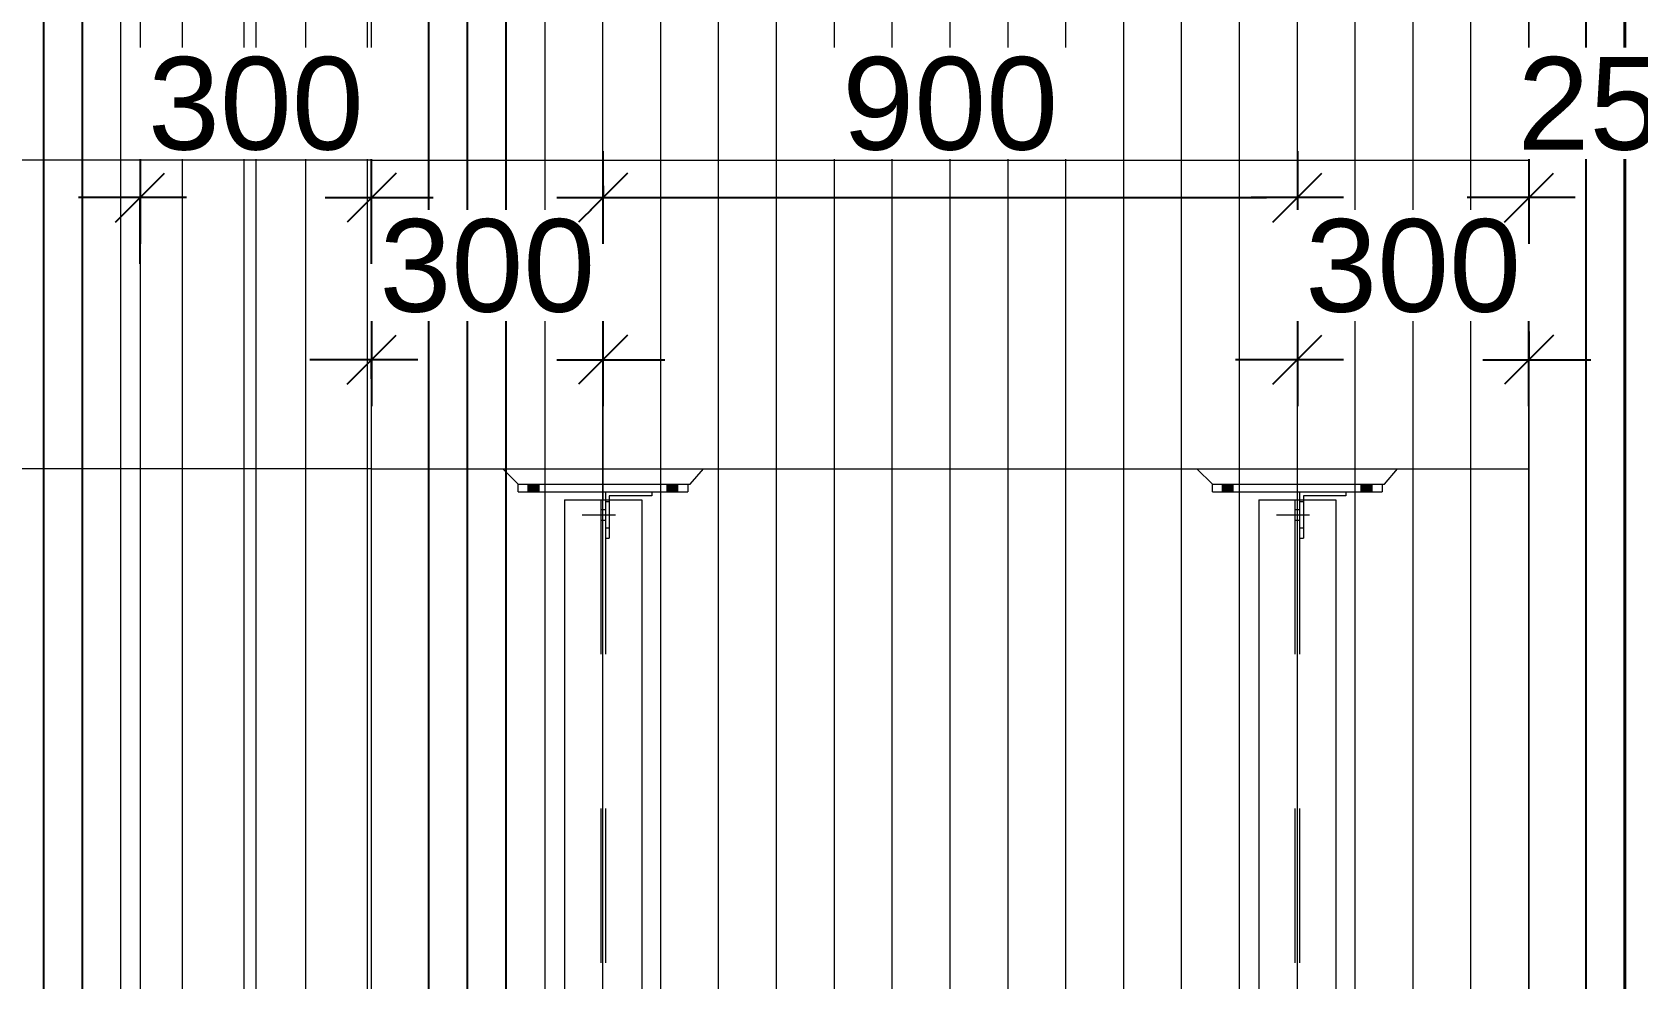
# Model space of a CAD drawing. Header units: millimetres. Extents: x 663313 to 1226001, y 1431724 to 1620898.
# Drawn here: x 663604.486 to 663606.567, y 1524737.007 to 1524738.234 of the extents above; entities that cross this region are included whole.
import ezdxf

# ---------------------------------------------------------------- set-up
doc = ezdxf.new("R2010")
doc.units = ezdxf.units.MM
for name, pattern in [('Grid Line', [22.225, 12.7, -3.175, 3.175, -3.175]), ('HIDDEN', [0.375, 0.25, -0.125]), ('XKITLINE00', [0]), ('XKITLINE02', [4, 2, -2])]:
    doc.linetypes.add(name, pattern=pattern)
doc.layers.get('Defpoints').update_dxf_attribs({"color": 140})
for name, color, linetype in [('000 - D I M', 1, 'Continuous'), ('DIM', 1, 'Continuous'), ('VPORT', 250, 'Continuous')]:
    doc.layers.add(name, color=color, linetype=linetype)
for name, color, linetype, lineweight in [('A-GENM', 29, 'Continuous', 9), ('Bolt', 7, 'Continuous', 0), ('Part', 2, 'Continuous', 0), ('S-GRID', 1, 'Continuous', 9)]:
    doc.layers.add(name, color=color, linetype=linetype, lineweight=lineweight)
doc.styles.add('Arial', font='arial.ttf')
doc.dimstyles.new('Dim - 40 - End', dxfattribs={"dimscale": 0.04, "dimtxt": 3, "dimasz": 1, "dimexe": 0, "dimexo": 2.5, "dimgap": 1.5, "dimtad": 1, "dimdec": 0, "dimlfac": 1000, "dimzin": 1, "dimdsep": 46, "dimtxsty": 'Arial', "dimblk": 'END', "dimcen": 0.09, "dimclrd": 1, "dimclre": 49, "dimclrt": 3, "dimadec": 0, "dimazin": 0, "dimtfac": 1, "dimtdec": 0, "dimtix": 1, "dimtofl": 0, "dimtmove": 2, "dimatfit": 3, "dimfxl": 1, "dimtfill": 1, "dimtfillclr": 256, "dimtolj": 1, "dimtzin": 0, "dimarcsym": 0})

# ---------------------------------------------------------------- blocks, each defined once
blk = doc.blocks.new('GM_Louver Grill Vertical Z1 - Z Profile-18225337-ENT 4 ELE-4 sheet')
at = {"layer": 'A-GENM', "color": 39}
blk.add_line((131839.2, 105680), (131839.2, 110050), dxfattribs=at)
blk = doc.blocks.new('4')
at = {"layer": 'DIM'}
for p, q in [((128164.5, 105680), (128164.5, 110050)), ((128613.2, 110050), (128613.2, 105680)), ((128713.2, 110050), (128713.2, 105680)), ((130113.4, 105680), (130113.4, 110050))]:
    blk.add_line(p, q, dxfattribs=at)
for points in [[(128114.5, 110050), (128663.2, 110050), (128663.2, 105680), (128114.5, 105680)], [(130163.4, 110050), (128663.2, 110050), (128663.2, 105680), (130163.4, 105680)], [(130163.4, 110050), (131663.7, 110050), (131663.7, 105680), (130163.4, 105680)]]:
    blk.add_lwpolyline(points, close=True, dxfattribs=at)
at = {"layer": 'A-GENM'}
for p in [(-3624.8, 0), (-3544.8, 0), (-3464.9, 0), (-3384.9, 0), (-3305, 0), (-3075, 0), (-3000, 0), (-2925, 0), (-2850, 0), (-2775, 0), (-2700, 0), (-2625, 0), (-2550, 0), (-2475, 0), (-2400, 0), (-2325, 0), (-2250, 0), (-2175, 0), (-2100, 0), (-2025, 0), (-1950, 0), (-1875, 0), (-1800, 0)]:
    blk.add_blockref('GM_Louver Grill Vertical Z1 - Z Profile-18225337-ENT 4 ELE-4 sheet', p, dxfattribs=at)
blk = doc.blocks.new('*A3033278')
at = {"layer": 'Part', "linetype": 'XKITLINE00', "lineweight": 0}
for p, q in [((443.663364, 101.130227), (443.663364, 88.530227)), ((443.663364, 101.130227), (444.663364, 101.130227)), ((444.663364, 101.130227), (444.663364, 88.530227)), ((443.663364, 87.820227), (443.663364, 84.030227)), ((444.663364, 87.820227), (444.663364, 84.030227)), ((443.663364, 84.030227), (444.663364, 84.030227))]:
    blk.add_line(p, q, dxfattribs=at)
at = {"layer": 'Part', "linetype": 'XKITLINE02', "lineweight": 0}
for p, q in [((444.133364, 101.130227), (444.133364, 84.030227)), ((444.193364, 101.130227), (444.193364, 84.030227)), ((443.663364, 88.530227), (443.663364, 87.820227)), ((444.663364, 88.530227), (444.663364, 87.820227))]:
    blk.add_line(p, q, dxfattribs=at)
blk = doc.blocks.new('*A3055284')
at = {"layer": 'Bolt'}
for points in [[(443.333, 101.33), (443.333, 101.23), (443.193, 101.23), (443.193, 101.33)], [(445.133, 101.33), (445.133, 101.23), (444.993, 101.23), (444.993, 101.33)]]:
    blk.add_hatch(color=256, dxfattribs=at).paths.add_polyline_path(points, flags=17)
at = {"layer": 'Bolt', "linetype": 'XKITLINE00', "lineweight": 0}
for p, q in [((443.193, 101.23), (443.193, 101.33)), ((443.263, 101.23), (443.263, 101.33)), ((443.333, 101.23), (443.333, 101.33)), ((444.993, 101.23), (444.993, 101.33)), ((445.063, 101.23), (445.063, 101.33)), ((445.133, 101.23), (445.133, 101.33))]:
    blk.add_line(p, q, dxfattribs=at)
blk = doc.blocks.new('*A3056285')
at = {"layer": 'Bolt', "linetype": 'XKITLINE02', "lineweight": 0}
for p, q in [((444.193364, 101.000227), (444.133364, 101.000227)), ((444.243364, 101.100227), (444.193364, 101.100227)), ((444.322564, 100.930227), (443.893364, 100.930227)), ((444.193364, 100.860227), (444.133364, 100.860227)), ((444.243364, 100.760227), (444.193364, 100.760227))]:
    blk.add_line(p, q, dxfattribs=at)
blk = doc.blocks.new('*A3057286')
at = {"layer": 'Part', "linetype": 'XKITLINE00', "lineweight": 0}
for p, q in [((443.063364, 101.330227), (442.863364, 101.530227)), ((445.293364, 101.330227), (445.463364, 101.530227)), ((443.063364, 101.330227), (445.293364, 101.330227))]:
    blk.add_line(p, q, dxfattribs=at)
at = {"layer": 'Part', "linetype": 'XKITLINE02', "lineweight": 0}
blk.add_line((442.863364, 101.530227), (445.463364, 101.530227), dxfattribs=at)
blk = doc.blocks.new('*A3058287')
at = {"layer": 'Part', "linetype": 'XKITLINE00', "lineweight": 0}
for p, q in [((444.193364, 101.230227), (444.193364, 101.130227)), ((444.793364, 101.180227), (444.243364, 101.180227)), ((444.243364, 101.180227), (444.243364, 101.130227)), ((444.793364, 101.230227), (444.793364, 101.180227))]:
    blk.add_line(p, q, dxfattribs=at)
at = {"layer": 'Part', "linetype": 'XKITLINE02', "lineweight": 0}
for p, q in [((444.193364, 101.230227), (444.793364, 101.230227)), ((444.193364, 101.130227), (444.193364, 100.630227)), ((444.243364, 101.130227), (444.243364, 100.630227)), ((444.193364, 100.630227), (444.243364, 100.630227))]:
    blk.add_line(p, q, dxfattribs=at)
blk = doc.blocks.new('*A3059288')
at = {"layer": 'Part', "linetype": 'XKITLINE00', "lineweight": 0}
for p, q in [((443.063364, 101.230227), (443.063364, 101.330227)), ((443.063364, 101.330227), (445.263364, 101.330227)), ((443.063364, 101.230227), (445.263364, 101.230227)), ((445.263364, 101.330227), (445.263364, 101.230227))]:
    blk.add_line(p, q, dxfattribs=at)
blk = doc.blocks.new('*A3179295')
at = {"layer": 'Part', "linetype": 'XKITLINE00', "lineweight": 0}
for p, q in [((465.163364, 101.130227), (465.163364, 88.530227)), ((465.163364, 101.130227), (466.163364, 101.130227)), ((466.163364, 101.130227), (466.163364, 88.530227)), ((465.163364, 87.820227), (465.163364, 84.030227)), ((466.163364, 87.820227), (466.163364, 84.030227)), ((465.163364, 84.030227), (466.163364, 84.030227))]:
    blk.add_line(p, q, dxfattribs=at)
at = {"layer": 'Part', "linetype": 'XKITLINE02', "lineweight": 0}
for p, q in [((465.633364, 101.130227), (465.633364, 84.030227)), ((465.693364, 101.130227), (465.693364, 84.030227)), ((465.163364, 88.530227), (465.163364, 87.820227)), ((466.163364, 88.530227), (466.163364, 87.820227))]:
    blk.add_line(p, q, dxfattribs=at)
blk = doc.blocks.new('*A3220326')
at = {"layer": 'Bolt'}
for points in [[(464.833, 101.33), (464.833, 101.23), (464.693, 101.23), (464.693, 101.33)], [(466.633, 101.33), (466.633, 101.23), (466.493, 101.23), (466.493, 101.33)]]:
    blk.add_hatch(color=256, dxfattribs=at).paths.add_polyline_path(points, flags=17)
at = {"layer": 'Bolt', "linetype": 'XKITLINE00', "lineweight": 0}
for p, q in [((464.693, 101.23), (464.693, 101.33)), ((464.763, 101.23), (464.763, 101.33)), ((464.833, 101.23), (464.833, 101.33)), ((466.493, 101.23), (466.493, 101.33)), ((466.563, 101.23), (466.563, 101.33)), ((466.633, 101.23), (466.633, 101.33))]:
    blk.add_line(p, q, dxfattribs=at)
blk = doc.blocks.new('*A3221327')
at = {"layer": 'Bolt', "linetype": 'XKITLINE02', "lineweight": 0}
for p, q in [((465.693364, 101.000227), (465.633364, 101.000227)), ((465.743364, 101.100227), (465.693364, 101.100227)), ((465.822564, 100.930227), (465.393364, 100.930227)), ((465.693364, 100.860227), (465.633364, 100.860227)), ((465.743364, 100.760227), (465.693364, 100.760227))]:
    blk.add_line(p, q, dxfattribs=at)
blk = doc.blocks.new('*A3222328')
at = {"layer": 'Part', "linetype": 'XKITLINE00', "lineweight": 0}
for p, q in [((464.563364, 101.330227), (464.363364, 101.530227)), ((466.793364, 101.330227), (466.963364, 101.530227)), ((464.563364, 101.330227), (466.793364, 101.330227))]:
    blk.add_line(p, q, dxfattribs=at)
at = {"layer": 'Part', "linetype": 'XKITLINE02', "lineweight": 0}
blk.add_line((464.363364, 101.530227), (466.963364, 101.530227), dxfattribs=at)
blk = doc.blocks.new('*A3223329')
at = {"layer": 'Part', "linetype": 'XKITLINE00', "lineweight": 0}
for p, q in [((465.693364, 101.230227), (465.693364, 101.130227)), ((466.293364, 101.180227), (465.743364, 101.180227)), ((465.743364, 101.180227), (465.743364, 101.130227)), ((466.293364, 101.230227), (466.293364, 101.180227))]:
    blk.add_line(p, q, dxfattribs=at)
at = {"layer": 'Part', "linetype": 'XKITLINE02', "lineweight": 0}
for p, q in [((465.693364, 101.230227), (466.293364, 101.230227)), ((465.693364, 101.130227), (465.693364, 100.630227)), ((465.743364, 101.130227), (465.743364, 100.630227)), ((465.693364, 100.630227), (465.743364, 100.630227))]:
    blk.add_line(p, q, dxfattribs=at)
blk = doc.blocks.new('*A3224330')
at = {"layer": 'Part', "linetype": 'XKITLINE00', "lineweight": 0}
for p, q in [((464.563364, 101.230227), (464.563364, 101.330227)), ((464.563364, 101.330227), (466.763364, 101.330227)), ((464.563364, 101.230227), (466.763364, 101.230227)), ((466.763364, 101.330227), (466.763364, 101.230227))]:
    blk.add_line(p, q, dxfattribs=at)
blk = doc.blocks.new('END')
at = {"color": 1}
for p, q in [((0, 1.5), (0, -1.5)), ((1.5, 0), (-1.5, 0))]:
    blk.add_line(p, q, dxfattribs=at)
at = {"color": 3}
blk.add_line((-0.795, -0.795), (0.795, 0.795), dxfattribs=at)
blk = doc.blocks.new('*D4085')
at = {"layer": '000 - D I M', "color": 1, "lineweight": -2, "transparency": 16777216}
for p, q in [((663604.8858, 1524737.8093), (663604.8458, 1524737.8093)), ((663605.2658, 1524737.8093), (663605.3058, 1524737.8093))]:
    blk.add_line(p, q, dxfattribs=at)
at = {"layer": '000 - D I M', "color": 49, "lineweight": -2, "transparency": 16777216}
for p, q in [((663604.9258, 1524737.7846), (663604.9258, 1524737.8093)), ((663605.2258, 1524737.7846), (663605.2258, 1524737.8093))]:
    blk.add_line(p, q, dxfattribs=at)
at = {"layer": 'Defpoints', "color": 0, "transparency": 16777216}
for p in [(663605.2258, 1524737.8093), (663604.9258, 1524737.6846), (663605.2258, 1524737.6846)]:
    blk.add_point(p, dxfattribs=at)
at = {"layer": '000 - D I M', "color": 1, "lineweight": -2, "transparency": 16777216, "xscale": 0.04, "yscale": 0.04, "zscale": 0.04}
blk.add_blockref('END', (663604.9258, 1524737.8093), dxfattribs=at)
at = {"layer": '000 - D I M', "color": 1, "lineweight": -2, "transparency": 16777216, "xscale": 0.04, "yscale": 0.04, "zscale": 0.04, "rotation": 180}
blk.add_blockref('END', (663605.2258, 1524737.8093), dxfattribs=at)
at = {"layer": '000 - D I M', "color": 3, "transparency": 16777216, "insert": (663605.0758, 1524737.9307), "char_height": 0.12, "attachment_point": 5, "style": 'Arial', "bg_fill": 3, "box_fill_scale": 1.1, "bg_fill_color": 256, "bg_fill_true_color": 13158600, "bg_fill_transparency": 0}
blk.add_mtext('\\A1;300', dxfattribs=at)
blk = doc.blocks.new('*D4086')
at = {"layer": '000 - D I M', "color": 49, "lineweight": -2, "transparency": 16777216}
for p, q in [((663605.2258, 1524738.0345), (663605.2258, 1524738.0194)), ((663606.1256, 1524738.0345), (663606.1256, 1524738.0194))]:
    blk.add_line(p, q, dxfattribs=at)
at = {"layer": '000 - D I M', "color": 1, "lineweight": -2, "transparency": 16777216}
blk.add_line((663605.2658, 1524738.0194), (663606.0856, 1524738.0194), dxfattribs=at)
at = {"layer": 'Defpoints', "color": 0, "transparency": 16777216}
for p in [(663606.1256, 1524738.0194), (663605.2258, 1524737.9345), (663606.1256, 1524737.9345)]:
    blk.add_point(p, dxfattribs=at)
at = {"layer": '000 - D I M', "color": 1, "lineweight": -2, "transparency": 16777216, "xscale": 0.04, "yscale": 0.04, "zscale": 0.04, "rotation": 180}
blk.add_blockref('END', (663605.2258, 1524738.0194), dxfattribs=at)
at = {"layer": '000 - D I M', "color": 1, "lineweight": -2, "transparency": 16777216, "xscale": 0.04, "yscale": 0.04, "zscale": 0.04}
blk.add_blockref('END', (663606.1256, 1524738.0194), dxfattribs=at)
at = {"layer": '000 - D I M', "color": 3, "transparency": 16777216, "insert": (663605.6757, 1524738.1407), "char_height": 0.12, "attachment_point": 5, "style": 'Arial', "bg_fill": 3, "box_fill_scale": 1.1, "bg_fill_color": 256, "bg_fill_true_color": 13158600, "bg_fill_transparency": 0}
blk.add_mtext('\\A1;900', dxfattribs=at)
blk = doc.blocks.new('*D4087')
at = {"layer": '000 - D I M', "color": 49, "lineweight": -2, "transparency": 16777216}
for p, q in [((663606.1256, 1524737.8461), (663606.1256, 1524737.8093)), ((663606.4258, 1524737.8461), (663606.4258, 1524737.8093))]:
    blk.add_line(p, q, dxfattribs=at)
at = {"layer": '000 - D I M', "color": 1, "lineweight": -2, "transparency": 16777216}
for p, q in [((663606.0856, 1524737.8093), (663606.0456, 1524737.8093)), ((663606.4658, 1524737.8093), (663606.5058, 1524737.8093))]:
    blk.add_line(p, q, dxfattribs=at)
at = {"layer": 'Defpoints', "color": 0, "transparency": 16777216}
for p in [(663606.4258, 1524737.8093), (663606.1256, 1524737.7461), (663606.4258, 1524737.7461)]:
    blk.add_point(p, dxfattribs=at)
at = {"layer": '000 - D I M', "color": 1, "lineweight": -2, "transparency": 16777216, "xscale": 0.04, "yscale": 0.04, "zscale": 0.04}
blk.add_blockref('END', (663606.1256, 1524737.8093), dxfattribs=at)
at = {"layer": '000 - D I M', "color": 1, "lineweight": -2, "transparency": 16777216, "xscale": 0.04, "yscale": 0.04, "zscale": 0.04, "rotation": 180}
blk.add_blockref('END', (663606.4258, 1524737.8093), dxfattribs=at)
at = {"layer": '000 - D I M', "color": 3, "transparency": 16777216, "insert": (663606.2757, 1524737.9307), "char_height": 0.12, "attachment_point": 5, "style": 'Arial', "bg_fill": 3, "box_fill_scale": 1.1, "bg_fill_color": 256, "bg_fill_true_color": 13158600, "bg_fill_transparency": 0}
blk.add_mtext('\\A1;300', dxfattribs=at)
blk = doc.blocks.new('*D4088')
at = {"layer": '000 - D I M', "color": 1, "lineweight": -2, "transparency": 16777216}
for p, q in [((663606.3858, 1524738.0194), (663606.3458, 1524738.0194)), ((663606.7158, 1524738.0194), (663606.7558, 1524738.0194))]:
    blk.add_line(p, q, dxfattribs=at)
at = {"layer": '000 - D I M', "color": 49, "lineweight": -2, "transparency": 16777216}
for p, q in [((663606.4258, 1524738.0197), (663606.4258, 1524738.0194)), ((663606.6758, 1524738.0197), (663606.6758, 1524738.0194))]:
    blk.add_line(p, q, dxfattribs=at)
at = {"layer": 'Defpoints', "color": 0, "transparency": 16777216}
for p in [(663606.6758, 1524738.0194), (663606.4258, 1524737.9197), (663606.6758, 1524737.9197)]:
    blk.add_point(p, dxfattribs=at)
at = {"layer": '000 - D I M', "color": 1, "lineweight": -2, "transparency": 16777216, "xscale": 0.04, "yscale": 0.04, "zscale": 0.04}
blk.add_blockref('END', (663606.4258, 1524738.0194), dxfattribs=at)
at = {"layer": '000 - D I M', "color": 1, "lineweight": -2, "transparency": 16777216, "xscale": 0.04, "yscale": 0.04, "zscale": 0.04, "rotation": 180}
blk.add_blockref('END', (663606.6758, 1524738.0194), dxfattribs=at)
at = {"layer": '000 - D I M', "color": 3, "transparency": 16777216, "insert": (663606.5508, 1524738.1407), "char_height": 0.12, "attachment_point": 5, "style": 'Arial', "bg_fill": 3, "box_fill_scale": 1.1, "bg_fill_color": 256, "bg_fill_true_color": 13158600, "bg_fill_transparency": 0}
blk.add_mtext('\\A1;250', dxfattribs=at)
blk = doc.blocks.new('*D4097')
at = {"layer": '000 - D I M', "color": 1, "lineweight": -2, "transparency": 16777216}
for p, q in [((663604.5858, 1524738.0194), (663604.5458, 1524738.0194)), ((663604.9658, 1524738.0194), (663605.0058, 1524738.0194))]:
    blk.add_line(p, q, dxfattribs=at)
at = {"layer": '000 - D I M', "color": 49, "lineweight": -2, "transparency": 16777216}
for p, q in [((663604.6258, 1524737.9337), (663604.6258, 1524738.0194)), ((663604.9258, 1524737.9337), (663604.9258, 1524738.0194))]:
    blk.add_line(p, q, dxfattribs=at)
at = {"layer": 'Defpoints', "color": 0, "transparency": 16777216}
for p in [(663604.9258, 1524738.0194), (663604.6258, 1524737.8337), (663604.9258, 1524737.8337)]:
    blk.add_point(p, dxfattribs=at)
at = {"layer": '000 - D I M', "color": 1, "lineweight": -2, "transparency": 16777216, "xscale": 0.04, "yscale": 0.04, "zscale": 0.04}
blk.add_blockref('END', (663604.6258, 1524738.0194), dxfattribs=at)
at = {"layer": '000 - D I M', "color": 1, "lineweight": -2, "transparency": 16777216, "xscale": 0.04, "yscale": 0.04, "zscale": 0.04, "rotation": 180}
blk.add_blockref('END', (663604.9258, 1524738.0194), dxfattribs=at)
at = {"layer": '000 - D I M', "color": 3, "transparency": 16777216, "insert": (663604.7758, 1524738.1408), "char_height": 0.12, "attachment_point": 5, "style": 'Arial', "bg_fill": 3, "box_fill_scale": 1.1, "bg_fill_color": 256, "bg_fill_true_color": 13158600, "bg_fill_transparency": 0}
blk.add_mtext('\\A1;300', dxfattribs=at)

msp = doc.modelspace()

# ---------------------------------------------------------------- hatches: boundary and pattern name
at = {"layer": 'VPORT'}
h = msp.add_hatch(dxfattribs=at)
h.set_pattern_fill('ANGLE', color=6)
h.set_pattern_definition([(235.288, (663627.358, 1524790.5456), (5.74185, -3.9776), [5.08, -1.905]), (325.288, (663627.358, 1524790.5456), (3.9776, 5.74185), [5.08, -1.905])])
h.paths.add_polyline_path([(663617.8537, 1524792.0691), (663619.0867, 1524791.215), (663617.3783, 1524788.7489), (663616.1453, 1524789.603)])
edge = h.paths.add_edge_path(flags=16)
edge.add_line((663617.5126, 1524790.4806), (663617.7194, 1524790.3374))
edge = h.paths.add_edge_path(flags=16)
edge.add_line((663617.5444, 1524790.3056), (663617.6876, 1524790.5124))
h.paths.add_polyline_path([(663612.4437, 1524784.2591), (663613.6767, 1524783.405), (663611.9683, 1524780.9389), (663610.7353, 1524781.793)])
edge = h.paths.add_edge_path(flags=16)
edge.add_line((663612.1026, 1524782.6706), (663612.3094, 1524782.5274))
edge = h.paths.add_edge_path(flags=16)
edge.add_line((663612.1344, 1524782.4956), (663612.2776, 1524782.7024))
h.paths.add_polyline_path([(663604.7567, 1524773.1621), (663605.9897, 1524772.308), (663604.2813, 1524769.8419), (663603.0483, 1524770.696)])
edge = h.paths.add_edge_path(flags=16)
edge.add_line((663604.4156, 1524771.5736), (663604.6224, 1524771.4304))
edge = h.paths.add_edge_path(flags=16)
edge.add_line((663604.4474, 1524771.3986), (663604.5906, 1524771.6054))
h.paths.add_polyline_path([(663599.8027, 1524766.0101), (663601.0357, 1524765.156), (663599.3273, 1524762.6899), (663598.0943, 1524763.544)])
edge = h.paths.add_edge_path(flags=16)
edge.add_line((663599.4616, 1524764.4216), (663599.6684, 1524764.2784))
edge = h.paths.add_edge_path(flags=16)
edge.add_line((663599.4934, 1524764.2466), (663599.6366, 1524764.4534))
h.paths.add_polyline_path([(663592.6837, 1524755.7351), (663593.9167, 1524754.881), (663592.2083, 1524752.4149), (663590.9753, 1524753.269)])
edge = h.paths.add_edge_path(flags=16)
edge.add_line((663592.3426, 1524754.1466), (663592.5494, 1524754.0034))
edge = h.paths.add_edge_path(flags=16)
edge.add_line((663592.3744, 1524753.9716), (663592.5176, 1524754.1784))
h.paths.add_polyline_path([(663585.2817, 1524745.0491), (663586.5147, 1524744.195), (663584.8063, 1524741.7289), (663583.5733, 1524742.583)])
edge = h.paths.add_edge_path(flags=16)
edge.add_line((663584.9406, 1524743.4606), (663585.1474, 1524743.3174))
edge = h.paths.add_edge_path(flags=16)
edge.add_line((663584.9724, 1524743.2856), (663585.1156, 1524743.4924))
h.paths.add_polyline_path([(663578.7897, 1524735.6781), (663580.0227, 1524734.824), (663578.3143, 1524732.3579), (663577.0813, 1524733.212)])
edge = h.paths.add_edge_path(flags=16)
edge.add_line((663578.4486, 1524734.0896), (663578.6554, 1524733.9464))
edge = h.paths.add_edge_path(flags=16)
edge.add_line((663578.4804, 1524733.9146), (663578.6236, 1524734.1214))
h.paths.add_polyline_path([(663572.2977, 1524726.3071), (663573.5307, 1524725.453), (663571.8223, 1524722.9869), (663570.5893, 1524723.841)])
edge = h.paths.add_edge_path(flags=16)
edge.add_line((663571.9566, 1524724.7186), (663572.1634, 1524724.5754))
edge = h.paths.add_edge_path(flags=16)
edge.add_line((663571.9884, 1524724.5436), (663572.1316, 1524724.7504))
h.paths.add_polyline_path([(663565.8057, 1524716.9351), (663567.0387, 1524716.081), (663565.3303, 1524713.6149), (663564.0973, 1524714.469)])
edge = h.paths.add_edge_path(flags=16)
edge.add_line((663565.4646, 1524715.3466), (663565.6714, 1524715.2034))
edge = h.paths.add_edge_path(flags=16)
edge.add_line((663565.4964, 1524715.1716), (663565.6396, 1524715.3784))
h.paths.add_polyline_path([(663559.3147, 1524707.5641), (663560.5477, 1524706.71), (663558.8393, 1524704.2439), (663557.6063, 1524705.098)])
edge = h.paths.add_edge_path(flags=16)
edge.add_line((663558.9736, 1524705.9756), (663559.1804, 1524705.8324))
edge = h.paths.add_edge_path(flags=16)
edge.add_line((663559.0054, 1524705.8006), (663559.1486, 1524706.0074))
h.paths.add_polyline_path([(663552.8227, 1524698.1931), (663554.0557, 1524697.339), (663552.3473, 1524694.8729), (663551.1143, 1524695.727)])
edge = h.paths.add_edge_path(flags=16)
edge.add_line((663552.4816, 1524696.6046), (663552.6884, 1524696.4614))
edge = h.paths.add_edge_path(flags=16)
edge.add_line((663552.5134, 1524696.4296), (663552.6566, 1524696.6364))
h.paths.add_polyline_path([(663546.3307, 1524688.8221), (663547.5637, 1524687.968), (663545.8553, 1524685.5019), (663544.6223, 1524686.356)])
edge = h.paths.add_edge_path(flags=16)
edge.add_line((663545.9896, 1524687.2336), (663546.1964, 1524687.0904))
edge = h.paths.add_edge_path(flags=16)
edge.add_line((663546.0214, 1524687.0586), (663546.1646, 1524687.2654))
h.paths.add_polyline_path([(663539.8387, 1524679.4511), (663541.0717, 1524678.597), (663539.3633, 1524676.1309), (663538.1303, 1524676.985)])
edge = h.paths.add_edge_path(flags=16)
edge.add_line((663539.4976, 1524677.8626), (663539.7044, 1524677.7194))
edge = h.paths.add_edge_path(flags=16)
edge.add_line((663539.5294, 1524677.6876), (663539.6726, 1524677.8944))
h.paths.add_polyline_path([(663533.3477, 1524670.0801), (663534.5807, 1524669.226), (663532.8723, 1524666.7599), (663531.6393, 1524667.614)])
edge = h.paths.add_edge_path(flags=16)
edge.add_line((663533.0066, 1524668.4916), (663533.2134, 1524668.3484))
edge = h.paths.add_edge_path(flags=16)
edge.add_line((663533.0384, 1524668.3166), (663533.1816, 1524668.5234))
h.paths.add_polyline_path([(663526.8557, 1524660.7091), (663528.0887, 1524659.855), (663526.3803, 1524657.3889), (663525.1473, 1524658.243)])
edge = h.paths.add_edge_path(flags=16)
edge.add_line((663526.5146, 1524659.1206), (663526.7214, 1524658.9774))
edge = h.paths.add_edge_path(flags=16)
edge.add_line((663526.5464, 1524658.9456), (663526.6896, 1524659.1524))
h.paths.add_polyline_path([(663520.3637, 1524651.3381), (663521.5967, 1524650.484), (663519.8883, 1524648.0179), (663518.6553, 1524648.872)])
edge = h.paths.add_edge_path(flags=16)
edge.add_line((663520.0226, 1524649.7496), (663520.2294, 1524649.6064))
edge = h.paths.add_edge_path(flags=16)
edge.add_line((663520.0544, 1524649.5746), (663520.1976, 1524649.7814))
h.paths.add_polyline_path([(663513.8717, 1524641.9671), (663515.1047, 1524641.113), (663513.3963, 1524638.6469), (663512.1633, 1524639.501)])
edge = h.paths.add_edge_path(flags=16)
edge.add_line((663513.5306, 1524640.3786), (663513.7374, 1524640.2354))
edge = h.paths.add_edge_path(flags=16)
edge.add_line((663513.5624, 1524640.2036), (663513.7056, 1524640.4104))
h.paths.add_polyline_path([(663507.3807, 1524632.5961), (663508.6137, 1524631.742), (663506.9053, 1524629.2759), (663505.6723, 1524630.13)])
edge = h.paths.add_edge_path(flags=16)
edge.add_line((663507.0396, 1524631.0076), (663507.2464, 1524630.8644))
edge = h.paths.add_edge_path(flags=16)
edge.add_line((663507.0714, 1524630.8326), (663507.2146, 1524631.0394))
h.paths.add_polyline_path([(663500.8887, 1524623.2251), (663502.1217, 1524622.371), (663500.4133, 1524619.9049), (663499.1803, 1524620.759)])
edge = h.paths.add_edge_path(flags=16)
edge.add_line((663500.5476, 1524621.6366), (663500.7544, 1524621.4934))
edge = h.paths.add_edge_path(flags=16)
edge.add_line((663500.5794, 1524621.4616), (663500.7226, 1524621.6684))
h.paths.add_polyline_path([(663494.3967, 1524613.8531), (663495.6297, 1524612.999), (663493.9213, 1524610.5329), (663492.6883, 1524611.387)])
edge = h.paths.add_edge_path(flags=16)
edge.add_line((663494.0556, 1524612.2646), (663494.2624, 1524612.1214))
edge = h.paths.add_edge_path(flags=16)
edge.add_line((663494.0874, 1524612.0896), (663494.2306, 1524612.2964))
h.paths.add_polyline_path([(663487.2787, 1524603.5781), (663488.5117, 1524602.724), (663486.8033, 1524600.2579), (663485.5703, 1524601.112)])
edge = h.paths.add_edge_path(flags=16)
edge.add_line((663486.9376, 1524601.9896), (663487.1444, 1524601.8464))
edge = h.paths.add_edge_path(flags=16)
edge.add_line((663486.9694, 1524601.8146), (663487.1126, 1524602.0214))
h.paths.add_polyline_path([(663481.4137, 1524595.1111), (663482.6467, 1524594.257), (663480.9383, 1524591.7909), (663479.7053, 1524592.645)])
edge = h.paths.add_edge_path(flags=16)
edge.add_line((663481.0726, 1524593.5226), (663481.2794, 1524593.3794))
edge = h.paths.add_edge_path(flags=16)
edge.add_line((663481.1044, 1524593.3476), (663481.2476, 1524593.5544))

# ---------------------------------------------------------------- linework, layer by layer
at = {"layer": 'Part', "linetype": 'XKITLINE00', "lineweight": 0}
for p, q in [((663604.9258, 1524738.0681), (663606.4258, 1524738.0681)), ((663604.9258, 1524737.6681), (663606.4258, 1524737.6681))]:
    msp.add_line(p, q, dxfattribs=at)
at = {"layer": 'S-GRID', "color": 251, "linetype": 'Grid Line'}
for p, q in [((663604.7758, 1524740.1336), (663604.7758, 1524734.1061)), ((663606.5508, 1524740.1336), (663606.5508, 1524734.1061))]:
    msp.add_line(p, q, dxfattribs=at)
at = {"layer": 'S-GRID', "linetype": 'Grid Line', "ltscale": 0.6}
msp.add_line((663604.9258, 1524738.0681), (663601.3467, 1524738.0681), dxfattribs=at)
at = {"layer": 'S-GRID', "color": 1, "linetype": 'HIDDEN', "ltscale": 10}
for p, q in [((663605.2258, 1524737.6281), (663605.2258, 1524737.9875)), ((663606.1256, 1524737.6281), (663606.1256, 1524737.9875))]:
    msp.add_line(p, q, dxfattribs=at)
at = {"layer": 'S-GRID', "color": 251, "linetype": 'HIDDEN', "ltscale": 10}
msp.add_line((663604.9258, 1524737.6681), (663604.2122, 1524737.6681), dxfattribs=at)
at = {"layer": 'S-GRID', "color": 4}
for points in [[(663604.9258, 1524734.5741), (663604.9258, 1524739.3781), (663604.6258, 1524739.3781), (663604.6258, 1524734.5741)], [(663606.6758, 1524734.5741), (663606.6758, 1524739.3781), (663606.4258, 1524739.3781), (663606.4258, 1524734.5741)]]:
    msp.add_lwpolyline(points, dxfattribs=at)

# ---------------------------------------------------------------- block references
at = {"xscale": 0.001, "yscale": 0.001, "zscale": 0.001}
msp.add_blockref('4', (663476.3864, 1524629.5281), dxfattribs=at)
at = {"lineweight": 0, "xscale": 0.1, "yscale": 0.1, "zscale": 0.1}
for name, p in [('*A3057286', (663560.8095, 1524727.515)), ('*A3222328', (663559.5592, 1524727.515)), ('*A3059288', (663560.8095, 1524727.515)), ('*A3055284', (663560.8095, 1524727.515)), ('*A3058287', (663560.8095, 1524727.515)), ('*A3224330', (663559.5592, 1524727.515)), ('*A3220326', (663559.5592, 1524727.515)), ('*A3223329', (663559.5592, 1524727.515)), ('*A3033278', (663560.8095, 1524727.515)), ('*A3056285', (663560.8095, 1524727.515)), ('*A3179295', (663559.5592, 1524727.515)), ('*A3221327', (663559.5592, 1524727.515))]:
    msp.add_blockref(name, p, dxfattribs=at)

# ---------------------------------------------------------------- next in the draw order: dimensions: what is measured, and where the dimension line sits
at = {"layer": '000 - D I M'}
dim = msp.add_linear_dim(base=(663605.2258, 1524737.8093), p1=(663604.9258, 1524737.6846), p2=(663605.2258, 1524737.6846), dimstyle='Dim - 40 - End', dxfattribs=at)
dim.commit()
dim.dimension.update_dxf_attribs({"geometry": '*D4085', "text_midpoint": (663605.0758, 1524737.9307)})

# ---------------------------------------------------------------- next in the draw order: dimensions: what is measured, and where the dimension line sits
for base, p1, p2, picture, middle in [((663604.9258, 1524738.0194), (663604.6258, 1524737.8337), (663604.9258, 1524737.8337), '*D4097', (663604.7758, 1524738.1408)), ((663606.1256, 1524738.0194), (663605.2258, 1524737.9345), (663606.1256, 1524737.9345), '*D4086', (663605.6757, 1524738.1407))]:
    dim = msp.add_linear_dim(base=base, p1=p1, p2=p2, dimstyle='Dim - 40 - End', dxfattribs=at)
    dim.commit()
    dim.dimension.update_dxf_attribs({"geometry": picture, "text_midpoint": middle})

# ---------------------------------------------------------------- next in the draw order: dimensions: what is measured, and where the dimension line sits
dim = msp.add_linear_dim(base=(663606.4258, 1524737.8093), p1=(663606.1256, 1524737.7461), p2=(663606.4258, 1524737.7461), dimstyle='Dim - 40 - End', dxfattribs=at)
dim.commit()
dim.dimension.update_dxf_attribs({"geometry": '*D4087', "text_midpoint": (663606.2757, 1524737.9307)})

# ---------------------------------------------------------------- next in the draw order: dimensions: what is measured, and where the dimension line sits
dim = msp.add_linear_dim(base=(663606.6758, 1524738.0194), p1=(663606.4258, 1524737.9197), p2=(663606.6758, 1524737.9197), dimstyle='Dim - 40 - End', dxfattribs=at)
dim.commit()
dim.dimension.update_dxf_attribs({"geometry": '*D4088', "text_midpoint": (663606.5508, 1524738.1407)})

doc.saveas('drawing.dxf')
